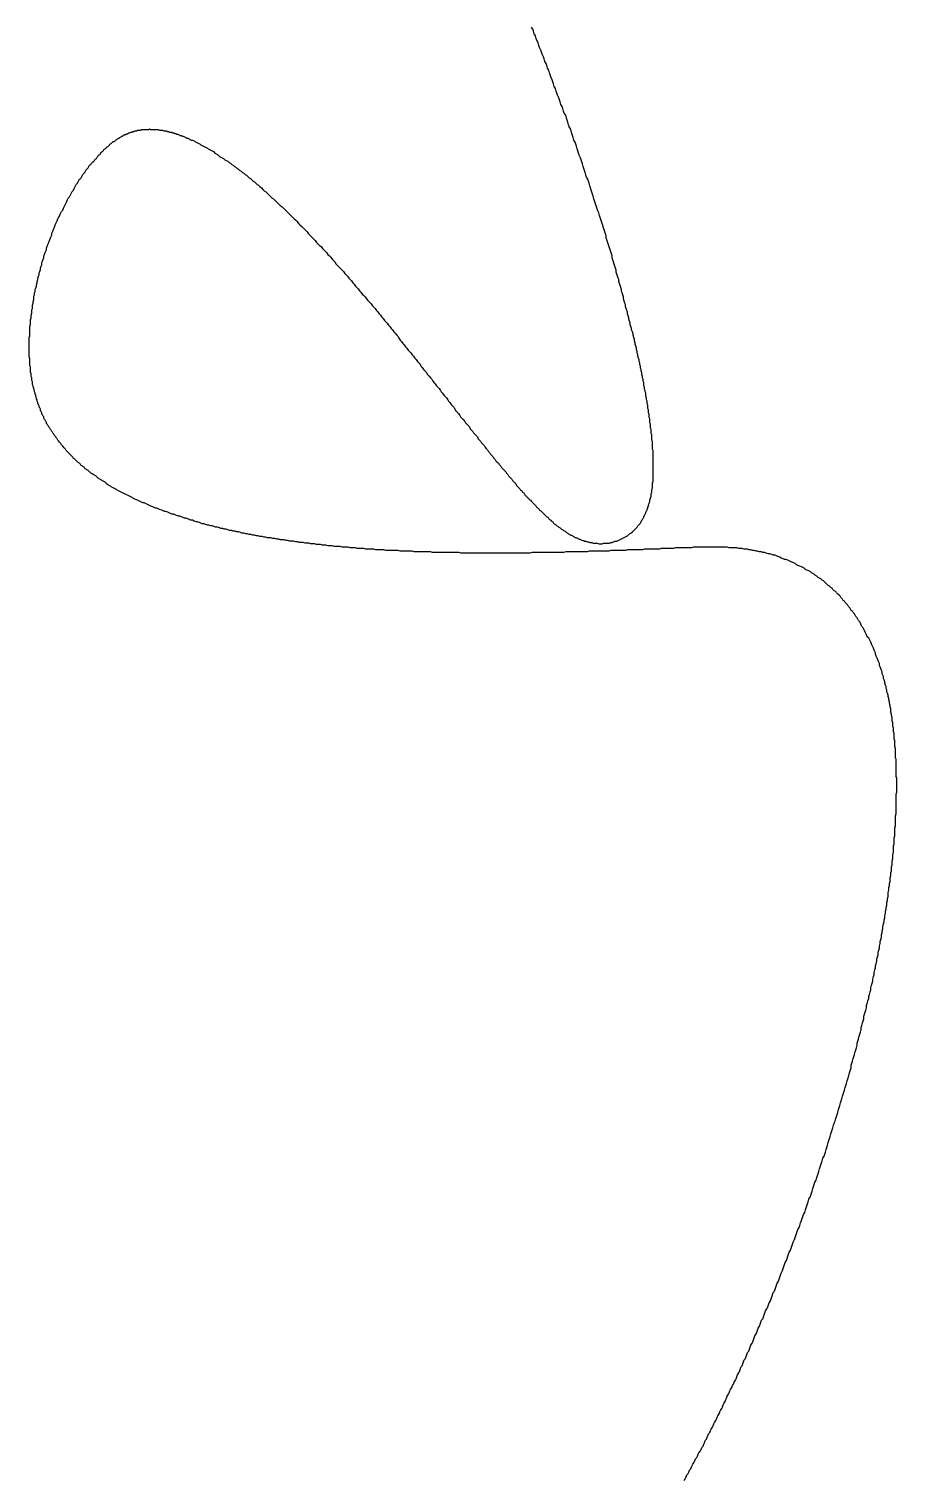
# Model space of a CAD drawing. Header units: millimetres. Extents: x 289 to 9778, y -894 to 6380.
# Drawn here: x 7170.38 to 7183.27, y -146.57 to -125 of the extents above; entities that cross this region are included whole.
import ezdxf

# ---------------------------------------------------------------- set-up
doc = ezdxf.new("R2010")
doc.units = ezdxf.units.MM
doc.layers.add('DRAW', color=7, linetype='Continuous')

msp = doc.modelspace()

# ---------------------------------------------------------------- linework, layer by layer
at = {"layer": 'DRAW'}
msp.add_polyline3d([(7180.11, -146.573, 0), (7180.13, -146.543, 0), (7180.14, -146.523, 0), (7180.15, -146.493, 0), (7180.17, -146.473, 0), (7180.18, -146.453, 0), (7180.19, -146.423, 0), (7180.21, -146.403, 0), (7180.22, -146.373, 0), (7180.23, -146.353, 0), (7180.24, -146.333, 0), (7180.26, -146.303, 0), (7180.27, -146.283, 0), (7180.28, -146.253, 0), (7180.3, -146.233, 0), (7180.31, -146.213, 0), (7180.32, -146.183, 0), (7180.33, -146.163, 0), (7180.35, -146.133, 0), (7180.36, -146.113, 0), (7180.37, -146.083, 0), (7180.39, -146.063, 0), (7180.4, -146.033, 0), (7180.41, -146.013, 0), (7180.42, -145.983, 0), (7180.44, -145.963, 0), (7180.45, -145.933, 0), (7180.46, -145.913, 0), (7180.47, -145.883, 0), (7180.49, -145.863, 0), (7180.5, -145.833, 0), (7180.51, -145.813, 0), (7180.53, -145.783, 0), (7180.54, -145.763, 0), (7180.55, -145.733, 0), (7180.56, -145.713, 0), (7180.58, -145.683, 0), (7180.59, -145.663, 0), (7180.6, -145.633, 0), (7180.61, -145.613, 0), (7180.63, -145.583, 0), (7180.64, -145.553, 0), (7180.65, -145.533, 0), (7180.67, -145.503, 0), (7180.68, -145.483, 0), (7180.69, -145.453, 0), (7180.7, -145.433, 0), (7180.72, -145.403, 0), (7180.73, -145.373, 0), (7180.74, -145.353, 0), (7180.75, -145.323, 0), (7180.77, -145.293, 0), (7180.78, -145.273, 0), (7180.79, -145.243, 0), (7180.8, -145.223, 0), (7180.82, -145.193, 0), (7180.83, -145.163, 0), (7180.84, -145.143, 0), (7180.85, -145.113, 0), (7180.87, -145.083, 0), (7180.88, -145.063, 0), (7180.89, -145.033, 0), (7180.9, -145.003, 0), (7180.92, -144.973, 0), (7180.93, -144.953, 0), (7180.94, -144.923, 0), (7180.95, -144.893, 0), (7180.97, -144.873, 0), (7180.98, -144.843, 0), (7180.99, -144.813, 0), (7181, -144.783, 0), (7181.02, -144.763, 0), (7181.03, -144.733, 0), (7181.04, -144.703, 0), (7181.05, -144.673, 0), (7181.07, -144.653, 0), (7181.08, -144.623, 0), (7181.09, -144.593, 0), (7181.1, -144.563, 0), (7181.12, -144.533, 0), (7181.13, -144.513, 0), (7181.14, -144.483, 0), (7181.15, -144.453, 0), (7181.16, -144.423, 0), (7181.18, -144.393, 0), (7181.19, -144.373, 0), (7181.2, -144.343, 0), (7181.21, -144.313, 0), (7181.23, -144.283, 0), (7181.24, -144.253, 0), (7181.25, -144.223, 0), (7181.26, -144.193, 0), (7181.28, -144.173, 0), (7181.29, -144.143, 0), (7181.3, -144.113, 0), (7181.31, -144.083, 0), (7181.32, -144.053, 0), (7181.34, -144.023, 0), (7181.35, -143.993, 0), (7181.36, -143.963, 0), (7181.37, -143.933, 0), (7181.39, -143.903, 0), (7181.4, -143.873, 0), (7181.41, -143.843, 0), (7181.42, -143.813, 0), (7181.43, -143.783, 0), (7181.45, -143.763, 0), (7181.46, -143.733, 0), (7181.47, -143.703, 0), (7181.48, -143.673, 0), (7181.49, -143.643, 0), (7181.51, -143.613, 0), (7181.52, -143.583, 0), (7181.53, -143.553, 0), (7181.54, -143.523, 0), (7181.55, -143.493, 0), (7181.57, -143.453, 0), (7181.58, -143.423, 0), (7181.59, -143.393, 0), (7181.6, -143.363, 0), (7181.61, -143.333, 0), (7181.63, -143.303, 0), (7181.64, -143.273, 0), (7181.65, -143.243, 0), (7181.66, -143.213, 0), (7181.67, -143.183, 0), (7181.69, -143.153, 0), (7181.7, -143.123, 0), (7181.71, -143.093, 0), (7181.72, -143.063, 0), (7181.73, -143.033, 0), (7181.75, -142.993, 0), (7181.76, -142.963, 0), (7181.77, -142.933, 0), (7181.78, -142.903, 0), (7181.79, -142.873, 0), (7181.8, -142.843, 0), (7181.82, -142.813, 0), (7181.83, -142.783, 0), (7181.84, -142.743, 0), (7181.85, -142.713, 0), (7181.86, -142.683, 0), (7181.87, -142.653, 0), (7181.88, -142.623, 0), (7181.9, -142.593, 0), (7181.91, -142.553, 0), (7181.92, -142.523, 0), (7181.93, -142.493, 0), (7181.94, -142.463, 0), (7181.95, -142.433, 0), (7181.96, -142.393, 0), (7181.98, -142.363, 0), (7181.99, -142.333, 0), (7182, -142.303, 0), (7182.01, -142.273, 0), (7182.02, -142.233, 0), (7182.03, -142.203, 0), (7182.04, -142.173, 0), (7182.05, -142.143, 0), (7182.07, -142.113, 0), (7182.08, -142.073, 0), (7182.09, -142.043, 0), (7182.1, -142.013, 0), (7182.11, -141.983, 0), (7182.12, -141.943, 0), (7182.13, -141.913, 0), (7182.14, -141.883, 0), (7182.15, -141.853, 0), (7182.16, -141.823, 0), (7182.17, -141.783, 0), (7182.19, -141.753, 0), (7182.2, -141.723, 0), (7182.21, -141.693, 0), (7182.22, -141.653, 0), (7182.23, -141.623, 0), (7182.24, -141.593, 0), (7182.25, -141.553, 0), (7182.26, -141.523, 0), (7182.27, -141.493, 0), (7182.28, -141.463, 0), (7182.29, -141.423, 0), (7182.3, -141.393, 0), (7182.31, -141.363, 0), (7182.32, -141.333, 0), (7182.33, -141.293, 0), (7182.34, -141.263, 0), (7182.35, -141.233, 0), (7182.36, -141.193, 0), (7182.37, -141.163, 0), (7182.38, -141.133, 0), (7182.39, -141.103, 0), (7182.4, -141.063, 0), (7182.41, -141.033, 0), (7182.42, -141.003, 0), (7182.43, -140.963, 0), (7182.44, -140.933, 0), (7182.45, -140.903, 0), (7182.46, -140.863, 0), (7182.47, -140.833, 0), (7182.48, -140.803, 0), (7182.49, -140.773, 0), (7182.5, -140.733, 0), (7182.51, -140.703, 0), (7182.52, -140.673, 0), (7182.53, -140.633, 0), (7182.54, -140.603, 0), (7182.55, -140.573, 0), (7182.56, -140.533, 0), (7182.57, -140.503, 0), (7182.58, -140.473, 0), (7182.59, -140.443, 0), (7182.59, -140.403, 0), (7182.6, -140.373, 0), (7182.61, -140.343, 0), (7182.62, -140.303, 0), (7182.63, -140.273, 0), (7182.64, -140.243, 0), (7182.65, -140.203, 0), (7182.66, -140.173, 0), (7182.67, -140.143, 0), (7182.68, -140.103, 0), (7182.68, -140.073, 0), (7182.69, -140.043, 0), (7182.7, -140.013, 0), (7182.71, -139.973, 0), (7182.72, -139.943, 0), (7182.73, -139.913, 0), (7182.74, -139.873, 0), (7182.74, -139.843, 0), (7182.75, -139.813, 0), (7182.76, -139.773, 0), (7182.77, -139.743, 0), (7182.78, -139.713, 0), (7182.78, -139.673, 0), (7182.79, -139.643, 0), (7182.8, -139.613, 0), (7182.81, -139.583, 0), (7182.82, -139.543, 0), (7182.82, -139.513, 0), (7182.83, -139.483, 0), (7182.84, -139.443, 0), (7182.85, -139.413, 0), (7182.85, -139.383, 0), (7182.86, -139.353, 0), (7182.87, -139.313, 0), (7182.88, -139.283, 0), (7182.88, -139.253, 0), (7182.89, -139.213, 0), (7182.9, -139.183, 0), (7182.91, -139.153, 0), (7182.91, -139.123, 0), (7182.92, -139.083, 0), (7182.93, -139.053, 0), (7182.93, -139.023, 0), (7182.94, -138.983, 0), (7182.95, -138.953, 0), (7182.95, -138.923, 0), (7182.96, -138.893, 0), (7182.97, -138.853, 0), (7182.97, -138.823, 0), (7182.98, -138.793, 0), (7182.99, -138.763, 0), (7182.99, -138.723, 0), (7183, -138.693, 0), (7183.01, -138.663, 0), (7183.01, -138.633, 0), (7183.02, -138.593, 0), (7183.02, -138.563, 0), (7183.03, -138.533, 0), (7183.04, -138.503, 0), (7183.04, -138.463, 0), (7183.05, -138.433, 0), (7183.05, -138.403, 0), (7183.06, -138.373, 0), (7183.06, -138.343, 0), (7183.07, -138.303, 0), (7183.08, -138.273, 0), (7183.08, -138.243, 0), (7183.09, -138.213, 0), (7183.09, -138.183, 0), (7183.1, -138.143, 0), (7183.1, -138.113, 0), (7183.11, -138.083, 0), (7183.11, -138.053, 0), (7183.12, -138.023, 0), (7183.12, -137.983, 0), (7183.13, -137.953, 0), (7183.13, -137.923, 0), (7183.14, -137.893, 0), (7183.14, -137.863, 0), (7183.14, -137.833, 0), (7183.15, -137.793, 0), (7183.15, -137.763, 0), (7183.16, -137.733, 0), (7183.16, -137.703, 0), (7183.17, -137.673, 0), (7183.17, -137.643, 0), (7183.17, -137.613, 0), (7183.18, -137.583, 0), (7183.18, -137.543, 0), (7183.19, -137.513, 0), (7183.19, -137.483, 0), (7183.19, -137.453, 0), (7183.2, -137.423, 0), (7183.2, -137.393, 0), (7183.2, -137.363, 0), (7183.21, -137.333, 0), (7183.21, -137.303, 0), (7183.21, -137.273, 0), (7183.22, -137.233, 0), (7183.22, -137.203, 0), (7183.22, -137.173, 0), (7183.22, -137.143, 0), (7183.23, -137.113, 0), (7183.23, -137.083, 0), (7183.23, -137.053, 0), (7183.23, -137.023, 0), (7183.24, -136.993, 0), (7183.24, -136.963, 0), (7183.24, -136.933, 0), (7183.24, -136.903, 0), (7183.24, -136.873, 0), (7183.25, -136.843, 0), (7183.25, -136.813, 0), (7183.25, -136.783, 0), (7183.25, -136.753, 0), (7183.25, -136.723, 0), (7183.25, -136.693, 0), (7183.26, -136.663, 0), (7183.26, -136.633, 0), (7183.26, -136.603, 0), (7183.26, -136.573, 0), (7183.26, -136.543, 0), (7183.26, -136.513, 0), (7183.26, -136.483, 0), (7183.26, -136.453, 0), (7183.26, -136.423, 0), (7183.26, -136.403, 0), (7183.26, -136.373, 0), (7183.27, -136.343, 0), (7183.27, -136.313, 0), (7183.27, -136.283, 0), (7183.27, -136.253, 0), (7183.27, -136.223, 0), (7183.27, -136.193, 0), (7183.27, -136.163, 0), (7183.27, -136.143, 0), (7183.26, -136.113, 0), (7183.26, -136.083, 0), (7183.26, -136.053, 0), (7183.26, -136.023, 0), (7183.26, -135.993, 0), (7183.26, -135.973, 0), (7183.26, -135.943, 0), (7183.26, -135.913, 0), (7183.26, -135.883, 0), (7183.26, -135.853, 0), (7183.25, -135.833, 0), (7183.25, -135.803, 0), (7183.25, -135.773, 0), (7183.25, -135.743, 0), (7183.25, -135.713, 0), (7183.25, -135.693, 0), (7183.24, -135.663, 0), (7183.24, -135.633, 0), (7183.24, -135.603, 0), (7183.24, -135.583, 0), (7183.23, -135.553, 0), (7183.23, -135.523, 0), (7183.23, -135.503, 0), (7183.23, -135.473, 0), (7183.22, -135.443, 0), (7183.22, -135.423, 0), (7183.22, -135.393, 0), (7183.21, -135.363, 0), (7183.21, -135.343, 0), (7183.21, -135.313, 0), (7183.2, -135.283, 0), (7183.2, -135.263, 0), (7183.2, -135.233, 0), (7183.19, -135.203, 0), (7183.19, -135.183, 0), (7183.18, -135.153, 0), (7183.18, -135.133, 0), (7183.18, -135.103, 0), (7183.17, -135.073, 0), (7183.17, -135.053, 0), (7183.16, -135.023, 0), (7183.16, -135.003, 0), (7183.15, -134.973, 0), (7183.15, -134.953, 0), (7183.14, -134.923, 0), (7183.14, -134.903, 0), (7183.13, -134.873, 0), (7183.12, -134.853, 0), (7183.12, -134.823, 0), (7183.11, -134.803, 0), (7183.11, -134.773, 0), (7183.1, -134.753, 0), (7183.09, -134.723, 0), (7183.09, -134.703, 0), (7183.08, -134.673, 0), (7183.07, -134.653, 0), (7183.07, -134.623, 0), (7183.06, -134.603, 0), (7183.05, -134.583, 0), (7183.05, -134.553, 0), (7183.04, -134.533, 0), (7183.03, -134.503, 0), (7183.02, -134.483, 0), (7183.01, -134.463, 0), (7183.01, -134.433, 0), (7183, -134.413, 0), (7182.99, -134.393, 0), (7182.98, -134.363, 0), (7182.97, -134.343, 0), (7182.96, -134.323, 0), (7182.95, -134.293, 0), (7182.95, -134.273, 0), (7182.94, -134.253, 0), (7182.93, -134.233, 0), (7182.92, -134.203, 0), (7182.91, -134.183, 0), (7182.9, -134.163, 0), (7182.89, -134.143, 0), (7182.88, -134.113, 0), (7182.87, -134.093, 0), (7182.86, -134.073, 0), (7182.85, -134.053, 0), (7182.83, -134.033, 0), (7182.82, -134.003, 0), (7182.81, -133.983, 0), (7182.8, -133.963, 0), (7182.79, -133.943, 0), (7182.78, -133.923, 0), (7182.77, -133.903, 0), (7182.75, -133.883, 0), (7182.74, -133.863, 0), (7182.73, -133.833, 0), (7182.72, -133.813, 0), (7182.7, -133.793, 0), (7182.69, -133.773, 0), (7182.68, -133.753, 0), (7182.66, -133.733, 0), (7182.65, -133.713, 0), (7182.64, -133.693, 0), (7182.62, -133.673, 0), (7182.61, -133.653, 0), (7182.59, -133.643, 0), (7182.58, -133.623, 0), (7182.57, -133.603, 0), (7182.55, -133.583, 0), (7182.54, -133.563, 0), (7182.52, -133.543, 0), (7182.5, -133.523, 0), (7182.49, -133.503, 0), (7182.47, -133.493, 0), (7182.46, -133.473, 0), (7182.44, -133.453, 0), (7182.43, -133.433, 0), (7182.41, -133.413, 0), (7182.39, -133.403, 0), (7182.37, -133.383, 0), (7182.36, -133.363, 0), (7182.34, -133.353, 0), (7182.32, -133.333, 0), (7182.31, -133.313, 0), (7182.29, -133.303, 0), (7182.27, -133.283, 0), (7182.25, -133.273, 0), (7182.23, -133.253, 0), (7182.21, -133.233, 0), (7182.2, -133.223, 0), (7182.18, -133.203, 0), (7182.16, -133.193, 0), (7182.14, -133.173, 0), (7182.12, -133.163, 0), (7182.1, -133.153, 0), (7182.08, -133.133, 0), (7182.06, -133.123, 0), (7182.04, -133.103, 0), (7182.02, -133.093, 0), (7182, -133.083, 0), (7181.98, -133.063, 0), (7181.96, -133.053, 0), (7181.93, -133.043, 0), (7181.91, -133.033, 0), (7181.89, -133.013, 0), (7181.87, -133.003, 0), (7181.85, -132.993, 0), (7181.83, -132.983, 0), (7181.8, -132.973, 0), (7181.78, -132.963, 0), (7181.76, -132.943, 0), (7181.74, -132.933, 0), (7181.71, -132.923, 0), (7181.69, -132.913, 0), (7181.67, -132.903, 0), (7181.65, -132.893, 0), (7181.62, -132.883, 0), (7181.6, -132.883, 0), (7181.58, -132.873, 0), (7181.55, -132.863, 0), (7181.53, -132.853, 0), (7181.5, -132.843, 0), (7181.48, -132.833, 0), (7181.46, -132.823, 0), (7181.43, -132.823, 0), (7181.41, -132.813, 0), (7181.38, -132.803, 0), (7181.36, -132.803, 0), (7181.33, -132.793, 0), (7181.31, -132.783, 0), (7181.28, -132.783, 0), (7181.26, -132.773, 0), (7181.23, -132.773, 0), (7181.2, -132.763, 0), (7181.18, -132.763, 0), (7181.15, -132.753, 0), (7181.13, -132.753, 0), (7181.1, -132.743, 0), (7181.07, -132.743, 0), (7181.05, -132.733, 0), (7181.02, -132.733, 0), (7181, -132.733, 0), (7180.97, -132.723, 0), (7180.94, -132.723, 0), (7180.92, -132.723, 0), (7180.89, -132.713, 0), (7180.86, -132.713, 0), (7180.83, -132.713, 0), (7180.81, -132.713, 0), (7180.78, -132.713, 0), (7180.75, -132.703, 0), (7180.73, -132.703, 0), (7180.7, -132.703, 0), (7180.67, -132.703, 0), (7180.65, -132.703, 0), (7180.62, -132.703, 0), (7180.59, -132.703, 0), (7180.57, -132.703, 0), (7180.54, -132.703, 0), (7180.51, -132.703, 0), (7180.49, -132.703, 0), (7180.46, -132.703, 0), (7180.43, -132.703, 0), (7180.41, -132.703, 0), (7180.38, -132.703, 0), (7180.35, -132.703, 0), (7180.33, -132.703, 0), (7180.3, -132.703, 0), (7180.27, -132.703, 0), (7180.25, -132.703, 0), (7180.22, -132.713, 0), (7180.19, -132.713, 0), (7180.17, -132.713, 0), (7180.14, -132.713, 0), (7180.11, -132.713, 0), (7180.09, -132.713, 0), (7180.06, -132.713, 0), (7180.03, -132.713, 0), (7180.01, -132.713, 0), (7179.98, -132.713, 0), (7179.95, -132.723, 0), (7179.93, -132.723, 0), (7179.9, -132.723, 0), (7179.87, -132.723, 0), (7179.85, -132.723, 0), (7179.82, -132.723, 0), (7179.79, -132.723, 0), (7179.77, -132.723, 0), (7179.74, -132.733, 0), (7179.71, -132.733, 0), (7179.69, -132.733, 0), (7179.66, -132.733, 0), (7179.63, -132.733, 0), (7179.6, -132.733, 0), (7179.58, -132.733, 0), (7179.55, -132.733, 0), (7179.52, -132.733, 0), (7179.49, -132.743, 0), (7179.47, -132.743, 0), (7179.44, -132.743, 0), (7179.41, -132.743, 0), (7179.38, -132.743, 0), (7179.36, -132.743, 0), (7179.33, -132.743, 0), (7179.3, -132.743, 0), (7179.27, -132.743, 0), (7179.24, -132.753, 0), (7179.22, -132.753, 0), (7179.19, -132.753, 0), (7179.16, -132.753, 0), (7179.13, -132.753, 0), (7179.1, -132.753, 0), (7179.08, -132.753, 0), (7179.05, -132.753, 0), (7179.02, -132.753, 0), (7178.99, -132.763, 0), (7178.96, -132.763, 0), (7178.93, -132.763, 0), (7178.9, -132.763, 0), (7178.88, -132.763, 0), (7178.85, -132.763, 0), (7178.82, -132.763, 0), (7178.79, -132.763, 0), (7178.76, -132.763, 0), (7178.73, -132.763, 0), (7178.7, -132.763, 0), (7178.67, -132.773, 0), (7178.65, -132.773, 0), (7178.62, -132.773, 0), (7178.59, -132.773, 0), (7178.56, -132.773, 0), (7178.53, -132.773, 0), (7178.5, -132.773, 0), (7178.47, -132.773, 0), (7178.44, -132.773, 0), (7178.41, -132.773, 0), (7178.38, -132.773, 0), (7178.35, -132.773, 0), (7178.32, -132.783, 0), (7178.29, -132.783, 0), (7178.27, -132.783, 0), (7178.24, -132.783, 0), (7178.21, -132.783, 0), (7178.18, -132.783, 0), (7178.15, -132.783, 0), (7178.12, -132.783, 0), (7178.09, -132.783, 0), (7178.06, -132.783, 0), (7178.03, -132.783, 0), (7178, -132.783, 0), (7177.97, -132.783, 0), (7177.94, -132.783, 0), (7177.91, -132.783, 0), (7177.88, -132.783, 0), (7177.85, -132.783, 0), (7177.82, -132.793, 0), (7177.79, -132.793, 0), (7177.76, -132.793, 0), (7177.73, -132.793, 0), (7177.7, -132.793, 0), (7177.67, -132.793, 0), (7177.64, -132.793, 0), (7177.61, -132.793, 0), (7177.58, -132.793, 0), (7177.55, -132.793, 0), (7177.52, -132.793, 0), (7177.49, -132.793, 0), (7177.46, -132.793, 0), (7177.43, -132.793, 0), (7177.4, -132.793, 0), (7177.37, -132.793, 0), (7177.34, -132.793, 0), (7177.31, -132.793, 0), (7177.28, -132.793, 0), (7177.25, -132.793, 0), (7177.22, -132.793, 0), (7177.19, -132.793, 0), (7177.16, -132.793, 0), (7177.13, -132.793, 0), (7177.1, -132.793, 0), (7177.07, -132.793, 0), (7177.04, -132.793, 0), (7177.01, -132.793, 0), (7176.98, -132.793, 0), (7176.95, -132.793, 0), (7176.92, -132.793, 0), (7176.89, -132.793, 0), (7176.86, -132.793, 0), (7176.83, -132.793, 0), (7176.8, -132.793, 0), (7176.77, -132.783, 0), (7176.74, -132.783, 0), (7176.71, -132.783, 0), (7176.68, -132.783, 0), (7176.64, -132.783, 0), (7176.61, -132.783, 0), (7176.58, -132.783, 0), (7176.55, -132.783, 0), (7176.52, -132.783, 0), (7176.49, -132.783, 0), (7176.46, -132.783, 0), (7176.43, -132.783, 0), (7176.4, -132.783, 0), (7176.37, -132.783, 0), (7176.34, -132.773, 0), (7176.31, -132.773, 0), (7176.28, -132.773, 0), (7176.25, -132.773, 0), (7176.22, -132.773, 0), (7176.19, -132.773, 0), (7176.16, -132.773, 0), (7176.13, -132.773, 0), (7176.1, -132.773, 0), (7176.07, -132.763, 0), (7176.04, -132.763, 0), (7176.01, -132.763, 0), (7175.98, -132.763, 0), (7175.95, -132.763, 0), (7175.92, -132.763, 0), (7175.89, -132.763, 0), (7175.86, -132.753, 0), (7175.83, -132.753, 0), (7175.8, -132.753, 0), (7175.77, -132.753, 0), (7175.74, -132.753, 0), (7175.71, -132.753, 0), (7175.68, -132.753, 0), (7175.65, -132.743, 0), (7175.62, -132.743, 0), (7175.59, -132.743, 0), (7175.56, -132.743, 0), (7175.53, -132.743, 0), (7175.5, -132.733, 0), (7175.47, -132.733, 0), (7175.44, -132.733, 0), (7175.41, -132.733, 0), (7175.38, -132.733, 0), (7175.35, -132.723, 0), (7175.32, -132.723, 0), (7175.29, -132.723, 0), (7175.26, -132.723, 0), (7175.23, -132.713, 0), (7175.2, -132.713, 0), (7175.17, -132.713, 0), (7175.15, -132.713, 0), (7175.12, -132.703, 0), (7175.09, -132.703, 0), (7175.06, -132.703, 0), (7175.03, -132.703, 0), (7175, -132.693, 0), (7174.97, -132.693, 0), (7174.94, -132.693, 0), (7174.91, -132.693, 0), (7174.88, -132.683, 0), (7174.85, -132.683, 0), (7174.82, -132.683, 0), (7174.79, -132.673, 0), (7174.77, -132.673, 0), (7174.74, -132.673, 0), (7174.71, -132.663, 0), (7174.68, -132.663, 0), (7174.65, -132.663, 0), (7174.62, -132.653, 0), (7174.59, -132.653, 0), (7174.56, -132.653, 0), (7174.54, -132.643, 0), (7174.51, -132.643, 0), (7174.48, -132.643, 0), (7174.45, -132.633, 0), (7174.42, -132.633, 0), (7174.39, -132.633, 0), (7174.37, -132.623, 0), (7174.34, -132.623, 0), (7174.31, -132.613, 0), (7174.28, -132.613, 0), (7174.25, -132.613, 0), (7174.22, -132.603, 0), (7174.2, -132.603, 0), (7174.17, -132.593, 0), (7174.14, -132.593, 0), (7174.11, -132.593, 0), (7174.09, -132.583, 0), (7174.06, -132.583, 0), (7174.03, -132.573, 0), (7174, -132.573, 0), (7173.97, -132.563, 0), (7173.95, -132.563, 0), (7173.92, -132.563, 0), (7173.89, -132.553, 0), (7173.87, -132.553, 0), (7173.84, -132.543, 0), (7173.81, -132.543, 0), (7173.78, -132.533, 0), (7173.76, -132.533, 0), (7173.73, -132.523, 0), (7173.7, -132.523, 0), (7173.68, -132.513, 0), (7173.65, -132.513, 0), (7173.62, -132.503, 0), (7173.6, -132.503, 0), (7173.57, -132.493, 0), (7173.54, -132.493, 0), (7173.52, -132.483, 0), (7173.49, -132.473, 0), (7173.46, -132.473, 0), (7173.44, -132.463, 0), (7173.41, -132.463, 0), (7173.39, -132.453, 0), (7173.36, -132.453, 0), (7173.33, -132.443, 0), (7173.31, -132.433, 0), (7173.28, -132.433, 0), (7173.26, -132.423, 0), (7173.23, -132.423, 0), (7173.21, -132.413, 0), (7173.18, -132.403, 0), (7173.15, -132.403, 0), (7173.13, -132.393, 0), (7173.1, -132.383, 0), (7173.08, -132.383, 0), (7173.05, -132.373, 0), (7173.03, -132.373, 0), (7173, -132.363, 0), (7172.98, -132.353, 0), (7172.95, -132.353, 0), (7172.93, -132.343, 0), (7172.91, -132.333, 0), (7172.88, -132.323, 0), (7172.86, -132.323, 0), (7172.83, -132.313, 0), (7172.81, -132.303, 0), (7172.78, -132.303, 0), (7172.76, -132.293, 0), (7172.74, -132.283, 0), (7172.71, -132.273, 0), (7172.69, -132.273, 0), (7172.67, -132.263, 0), (7172.64, -132.253, 0), (7172.62, -132.243, 0), (7172.6, -132.243, 0), (7172.57, -132.233, 0), (7172.55, -132.223, 0), (7172.53, -132.213, 0), (7172.5, -132.213, 0), (7172.48, -132.203, 0), (7172.46, -132.193, 0), (7172.44, -132.183, 0), (7172.41, -132.173, 0), (7172.39, -132.173, 0), (7172.37, -132.163, 0), (7172.35, -132.153, 0), (7172.32, -132.143, 0), (7172.3, -132.133, 0), (7172.28, -132.123, 0), (7172.26, -132.123, 0), (7172.24, -132.113, 0), (7172.22, -132.103, 0), (7172.19, -132.093, 0), (7172.17, -132.083, 0), (7172.15, -132.073, 0), (7172.13, -132.063, 0), (7172.11, -132.053, 0), (7172.09, -132.043, 0), (7172.07, -132.043, 0), (7172.05, -132.033, 0), (7172.03, -132.023, 0), (7172.01, -132.013, 0), (7171.99, -132.003, 0), (7171.96, -131.993, 0), (7171.94, -131.983, 0), (7171.92, -131.973, 0), (7171.91, -131.963, 0), (7171.89, -131.953, 0), (7171.87, -131.943, 0), (7171.85, -131.933, 0), (7171.83, -131.923, 0), (7171.81, -131.913, 0), (7171.79, -131.903, 0), (7171.77, -131.893, 0), (7171.75, -131.883, 0), (7171.73, -131.873, 0), (7171.71, -131.863, 0), (7171.69, -131.853, 0), (7171.68, -131.843, 0), (7171.66, -131.833, 0), (7171.64, -131.823, 0), (7171.62, -131.813, 0), (7171.6, -131.803, 0), (7171.59, -131.793, 0), (7171.57, -131.783, 0), (7171.55, -131.773, 0), (7171.53, -131.763, 0), (7171.52, -131.743, 0), (7171.5, -131.733, 0), (7171.48, -131.723, 0), (7171.46, -131.713, 0), (7171.45, -131.703, 0), (7171.43, -131.693, 0), (7171.41, -131.683, 0), (7171.4, -131.673, 0), (7171.38, -131.653, 0), (7171.37, -131.643, 0), (7171.35, -131.633, 0), (7171.33, -131.623, 0), (7171.32, -131.613, 0), (7171.3, -131.603, 0), (7171.29, -131.593, 0), (7171.27, -131.573, 0), (7171.26, -131.563, 0), (7171.24, -131.553, 0), (7171.23, -131.543, 0), (7171.21, -131.533, 0), (7171.2, -131.513, 0), (7171.18, -131.503, 0), (7171.17, -131.493, 0), (7171.15, -131.483, 0), (7171.14, -131.463, 0), (7171.13, -131.453, 0), (7171.11, -131.443, 0), (7171.1, -131.433, 0), (7171.08, -131.413, 0), (7171.07, -131.403, 0), (7171.06, -131.393, 0), (7171.04, -131.383, 0), (7171.03, -131.363, 0), (7171.02, -131.353, 0), (7171.01, -131.343, 0), (7170.99, -131.323, 0), (7170.98, -131.313, 0), (7170.97, -131.303, 0), (7170.95, -131.283, 0), (7170.94, -131.273, 0), (7170.93, -131.263, 0), (7170.92, -131.243, 0), (7170.91, -131.233, 0), (7170.9, -131.223, 0), (7170.88, -131.203, 0), (7170.87, -131.193, 0), (7170.86, -131.183, 0), (7170.85, -131.163, 0), (7170.84, -131.153, 0), (7170.83, -131.143, 0), (7170.82, -131.123, 0), (7170.81, -131.113, 0), (7170.8, -131.093, 0), (7170.79, -131.083, 0), (7170.78, -131.063, 0), (7170.77, -131.053, 0), (7170.76, -131.043, 0), (7170.75, -131.023, 0), (7170.74, -131.013, 0), (7170.73, -130.993, 0), (7170.72, -130.983, 0), (7170.71, -130.963, 0), (7170.7, -130.953, 0), (7170.69, -130.933, 0), (7170.68, -130.923, 0), (7170.67, -130.903, 0), (7170.66, -130.893, 0), (7170.65, -130.873, 0), (7170.64, -130.863, 0), (7170.64, -130.843, 0), (7170.63, -130.833, 0), (7170.62, -130.813, 0), (7170.61, -130.803, 0), (7170.6, -130.783, 0), (7170.6, -130.763, 0), (7170.59, -130.753, 0), (7170.58, -130.733, 0), (7170.57, -130.723, 0), (7170.57, -130.703, 0), (7170.56, -130.683, 0), (7170.55, -130.673, 0), (7170.55, -130.653, 0), (7170.54, -130.633, 0), (7170.53, -130.623, 0), (7170.53, -130.603, 0), (7170.52, -130.583, 0), (7170.51, -130.573, 0), (7170.51, -130.553, 0), (7170.5, -130.533, 0), (7170.5, -130.513, 0), (7170.49, -130.503, 0), (7170.49, -130.483, 0), (7170.48, -130.463, 0), (7170.48, -130.443, 0), (7170.47, -130.433, 0), (7170.47, -130.413, 0), (7170.46, -130.393, 0), (7170.46, -130.373, 0), (7170.45, -130.353, 0), (7170.45, -130.333, 0), (7170.44, -130.323, 0), (7170.44, -130.303, 0), (7170.43, -130.283, 0), (7170.43, -130.263, 0), (7170.43, -130.243, 0), (7170.42, -130.223, 0), (7170.42, -130.203, 0), (7170.42, -130.183, 0), (7170.41, -130.163, 0), (7170.41, -130.143, 0), (7170.41, -130.123, 0), (7170.4, -130.103, 0), (7170.4, -130.083, 0), (7170.4, -130.063, 0), (7170.4, -130.043, 0), (7170.4, -130.023, 0), (7170.39, -130.003, 0), (7170.39, -129.983, 0), (7170.39, -129.963, 0), (7170.39, -129.943, 0), (7170.39, -129.923, 0), (7170.39, -129.903, 0), (7170.38, -129.873, 0), (7170.38, -129.853, 0), (7170.38, -129.833, 0), (7170.38, -129.813, 0), (7170.38, -129.793, 0), (7170.38, -129.763, 0), (7170.38, -129.743, 0), (7170.38, -129.723, 0), (7170.38, -129.703, 0), (7170.38, -129.673, 0), (7170.38, -129.653, 0), (7170.38, -129.633, 0), (7170.38, -129.603, 0), (7170.38, -129.583, 0), (7170.39, -129.563, 0), (7170.39, -129.533, 0), (7170.39, -129.513, 0), (7170.39, -129.493, 0), (7170.39, -129.463, 0), (7170.39, -129.443, 0), (7170.39, -129.423, 0), (7170.4, -129.393, 0), (7170.4, -129.373, 0), (7170.4, -129.343, 0), (7170.4, -129.323, 0), (7170.41, -129.293, 0), (7170.41, -129.273, 0), (7170.41, -129.253, 0), (7170.42, -129.223, 0), (7170.42, -129.203, 0), (7170.42, -129.173, 0), (7170.43, -129.153, 0), (7170.43, -129.123, 0), (7170.43, -129.103, 0), (7170.44, -129.073, 0), (7170.44, -129.053, 0), (7170.45, -129.023, 0), (7170.45, -129.003, 0), (7170.45, -128.973, 0), (7170.46, -128.953, 0), (7170.46, -128.923, 0), (7170.47, -128.903, 0), (7170.47, -128.873, 0), (7170.48, -128.853, 0), (7170.49, -128.823, 0), (7170.49, -128.803, 0), (7170.5, -128.773, 0), (7170.5, -128.753, 0), (7170.51, -128.723, 0), (7170.51, -128.703, 0), (7170.52, -128.673, 0), (7170.53, -128.653, 0), (7170.53, -128.623, 0), (7170.54, -128.603, 0), (7170.55, -128.573, 0), (7170.55, -128.553, 0), (7170.56, -128.523, 0), (7170.57, -128.503, 0), (7170.57, -128.473, 0), (7170.58, -128.453, 0), (7170.59, -128.423, 0), (7170.6, -128.403, 0), (7170.6, -128.373, 0), (7170.61, -128.353, 0), (7170.62, -128.323, 0), (7170.63, -128.303, 0), (7170.64, -128.283, 0), (7170.64, -128.253, 0), (7170.65, -128.233, 0), (7170.66, -128.203, 0), (7170.67, -128.183, 0), (7170.68, -128.153, 0), (7170.69, -128.133, 0), (7170.7, -128.103, 0), (7170.71, -128.083, 0), (7170.72, -128.063, 0), (7170.72, -128.033, 0), (7170.73, -128.013, 0), (7170.74, -127.993, 0), (7170.75, -127.963, 0), (7170.76, -127.943, 0), (7170.77, -127.913, 0), (7170.78, -127.893, 0), (7170.79, -127.873, 0), (7170.8, -127.853, 0), (7170.81, -127.823, 0), (7170.82, -127.803, 0), (7170.83, -127.783, 0), (7170.84, -127.753, 0), (7170.85, -127.733, 0), (7170.86, -127.713, 0), (7170.88, -127.693, 0), (7170.89, -127.663, 0), (7170.9, -127.643, 0), (7170.91, -127.623, 0), (7170.92, -127.603, 0), (7170.93, -127.583, 0), (7170.94, -127.563, 0), (7170.95, -127.533, 0), (7170.96, -127.513, 0), (7170.98, -127.493, 0), (7170.99, -127.473, 0), (7171, -127.453, 0), (7171.01, -127.433, 0), (7171.02, -127.413, 0), (7171.04, -127.393, 0), (7171.05, -127.373, 0), (7171.06, -127.353, 0), (7171.07, -127.333, 0), (7171.08, -127.313, 0), (7171.1, -127.293, 0), (7171.11, -127.273, 0), (7171.12, -127.253, 0), (7171.13, -127.233, 0), (7171.15, -127.223, 0), (7171.16, -127.203, 0), (7171.17, -127.183, 0), (7171.18, -127.163, 0), (7171.2, -127.143, 0), (7171.21, -127.133, 0), (7171.22, -127.113, 0), (7171.23, -127.093, 0), (7171.25, -127.073, 0), (7171.26, -127.063, 0), (7171.27, -127.043, 0), (7171.28, -127.023, 0), (7171.3, -127.013, 0), (7171.31, -126.993, 0), (7171.32, -126.983, 0), (7171.34, -126.963, 0), (7171.35, -126.953, 0), (7171.36, -126.933, 0), (7171.38, -126.923, 0), (7171.39, -126.903, 0), (7171.4, -126.893, 0), (7171.41, -126.873, 0), (7171.43, -126.863, 0), (7171.44, -126.853, 0), (7171.45, -126.833, 0), (7171.47, -126.823, 0), (7171.48, -126.813, 0), (7171.49, -126.793, 0), (7171.51, -126.783, 0), (7171.52, -126.773, 0), (7171.53, -126.763, 0), (7171.54, -126.753, 0), (7171.56, -126.743, 0), (7171.57, -126.733, 0), (7171.58, -126.713, 0), (7171.6, -126.703, 0), (7171.61, -126.693, 0), (7171.62, -126.683, 0), (7171.63, -126.673, 0), (7171.65, -126.673, 0), (7171.66, -126.663, 0), (7171.67, -126.653, 0), (7171.68, -126.643, 0), (7171.7, -126.633, 0), (7171.71, -126.623, 0), (7171.72, -126.623, 0), (7171.73, -126.613, 0), (7171.75, -126.603, 0), (7171.76, -126.593, 0), (7171.77, -126.593, 0), (7171.78, -126.583, 0), (7171.79, -126.573, 0), (7171.81, -126.573, 0), (7171.82, -126.563, 0), (7171.83, -126.563, 0), (7171.84, -126.553, 0), (7171.85, -126.553, 0), (7171.86, -126.543, 0), (7171.87, -126.543, 0), (7171.89, -126.533, 0), (7171.9, -126.533, 0), (7171.91, -126.533, 0), (7171.92, -126.523, 0), (7171.93, -126.523, 0), (7171.94, -126.523, 0), (7171.95, -126.513, 0), (7171.97, -126.513, 0), (7171.98, -126.513, 0), (7171.99, -126.503, 0), (7172, -126.503, 0), (7172.01, -126.503, 0), (7172.02, -126.503, 0), (7172.04, -126.503, 0), (7172.05, -126.493, 0), (7172.06, -126.493, 0), (7172.07, -126.493, 0), (7172.08, -126.493, 0), (7172.1, -126.493, 0), (7172.11, -126.493, 0), (7172.12, -126.493, 0), (7172.13, -126.493, 0), (7172.14, -126.493, 0), (7172.16, -126.493, 0), (7172.17, -126.483, 0), (7172.18, -126.493, 0), (7172.2, -126.493, 0), (7172.21, -126.493, 0), (7172.22, -126.493, 0), (7172.24, -126.493, 0), (7172.25, -126.493, 0), (7172.26, -126.493, 0), (7172.28, -126.493, 0), (7172.29, -126.493, 0), (7172.3, -126.493, 0), (7172.32, -126.503, 0), (7172.33, -126.503, 0), (7172.35, -126.503, 0), (7172.36, -126.503, 0), (7172.38, -126.513, 0), (7172.39, -126.513, 0), (7172.4, -126.513, 0), (7172.42, -126.513, 0), (7172.43, -126.523, 0), (7172.45, -126.523, 0), (7172.46, -126.533, 0), (7172.48, -126.533, 0), (7172.5, -126.533, 0), (7172.51, -126.543, 0), (7172.53, -126.543, 0), (7172.54, -126.553, 0), (7172.56, -126.553, 0), (7172.57, -126.563, 0), (7172.59, -126.563, 0), (7172.61, -126.573, 0), (7172.62, -126.583, 0), (7172.64, -126.583, 0), (7172.66, -126.593, 0), (7172.67, -126.593, 0), (7172.69, -126.603, 0), (7172.71, -126.613, 0), (7172.72, -126.623, 0), (7172.74, -126.623, 0), (7172.76, -126.633, 0), (7172.77, -126.643, 0), (7172.79, -126.653, 0), (7172.81, -126.653, 0), (7172.83, -126.663, 0), (7172.84, -126.673, 0), (7172.86, -126.683, 0), (7172.88, -126.693, 0), (7172.9, -126.703, 0), (7172.92, -126.713, 0), (7172.93, -126.723, 0), (7172.95, -126.733, 0), (7172.97, -126.743, 0), (7172.99, -126.753, 0), (7173.01, -126.763, 0), (7173.03, -126.773, 0), (7173.04, -126.783, 0), (7173.06, -126.793, 0), (7173.08, -126.803, 0), (7173.1, -126.813, 0), (7173.12, -126.823, 0), (7173.14, -126.843, 0), (7173.16, -126.853, 0), (7173.18, -126.863, 0), (7173.19, -126.873, 0), (7173.21, -126.893, 0), (7173.23, -126.903, 0), (7173.25, -126.913, 0), (7173.27, -126.923, 0), (7173.29, -126.943, 0), (7173.31, -126.953, 0), (7173.33, -126.963, 0), (7173.35, -126.983, 0), (7173.37, -126.993, 0), (7173.39, -127.013, 0), (7173.41, -127.023, 0), (7173.43, -127.043, 0), (7173.45, -127.053, 0), (7173.47, -127.073, 0), (7173.49, -127.083, 0), (7173.51, -127.103, 0), (7173.53, -127.113, 0), (7173.55, -127.133, 0), (7173.57, -127.143, 0), (7173.59, -127.163, 0), (7173.61, -127.173, 0), (7173.63, -127.193, 0), (7173.65, -127.213, 0), (7173.67, -127.223, 0), (7173.69, -127.243, 0), (7173.71, -127.263, 0), (7173.73, -127.273, 0), (7173.75, -127.293, 0), (7173.77, -127.313, 0), (7173.79, -127.323, 0), (7173.81, -127.343, 0), (7173.83, -127.363, 0), (7173.85, -127.383, 0), (7173.87, -127.403, 0), (7173.89, -127.413, 0), (7173.91, -127.433, 0), (7173.93, -127.453, 0), (7173.95, -127.473, 0), (7173.97, -127.493, 0), (7173.99, -127.513, 0), (7174.01, -127.523, 0), (7174.03, -127.543, 0), (7174.05, -127.563, 0), (7174.07, -127.583, 0), (7174.09, -127.603, 0), (7174.11, -127.623, 0), (7174.14, -127.643, 0), (7174.16, -127.663, 0), (7174.18, -127.683, 0), (7174.2, -127.703, 0), (7174.22, -127.723, 0), (7174.24, -127.743, 0), (7174.26, -127.763, 0), (7174.28, -127.783, 0), (7174.3, -127.803, 0), (7174.32, -127.823, 0), (7174.34, -127.843, 0), (7174.36, -127.863, 0), (7174.38, -127.893, 0), (7174.4, -127.913, 0), (7174.43, -127.933, 0), (7174.45, -127.953, 0), (7174.47, -127.973, 0), (7174.49, -127.993, 0), (7174.51, -128.013, 0), (7174.53, -128.043, 0), (7174.55, -128.063, 0), (7174.57, -128.083, 0), (7174.59, -128.103, 0), (7174.61, -128.123, 0), (7174.63, -128.143, 0), (7174.65, -128.173, 0), (7174.67, -128.193, 0), (7174.69, -128.213, 0), (7174.72, -128.233, 0), (7174.74, -128.263, 0), (7174.76, -128.283, 0), (7174.78, -128.303, 0), (7174.8, -128.323, 0), (7174.82, -128.353, 0), (7174.84, -128.373, 0), (7174.86, -128.393, 0), (7174.88, -128.423, 0), (7174.9, -128.443, 0), (7174.92, -128.463, 0), (7174.94, -128.493, 0), (7174.96, -128.513, 0), (7174.98, -128.533, 0), (7175.01, -128.563, 0), (7175.03, -128.583, 0), (7175.05, -128.603, 0), (7175.07, -128.633, 0), (7175.09, -128.653, 0), (7175.11, -128.673, 0), (7175.13, -128.703, 0), (7175.15, -128.723, 0), (7175.17, -128.743, 0), (7175.19, -128.773, 0), (7175.21, -128.793, 0), (7175.23, -128.823, 0), (7175.25, -128.843, 0), (7175.27, -128.863, 0), (7175.29, -128.893, 0), (7175.31, -128.913, 0), (7175.33, -128.943, 0), (7175.35, -128.963, 0), (7175.37, -128.983, 0), (7175.39, -129.013, 0), (7175.41, -129.033, 0), (7175.44, -129.063, 0), (7175.46, -129.083, 0), (7175.48, -129.113, 0), (7175.5, -129.133, 0), (7175.52, -129.153, 0), (7175.54, -129.183, 0), (7175.56, -129.203, 0), (7175.58, -129.233, 0), (7175.6, -129.253, 0), (7175.62, -129.283, 0), (7175.64, -129.303, 0), (7175.66, -129.333, 0), (7175.68, -129.353, 0), (7175.7, -129.373, 0), (7175.72, -129.403, 0), (7175.74, -129.423, 0), (7175.76, -129.453, 0), (7175.78, -129.473, 0), (7175.8, -129.503, 0), (7175.82, -129.523, 0), (7175.84, -129.553, 0), (7175.86, -129.573, 0), (7175.87, -129.593, 0), (7175.89, -129.623, 0), (7175.91, -129.643, 0), (7175.93, -129.673, 0), (7175.95, -129.693, 0), (7175.97, -129.723, 0), (7175.99, -129.743, 0), (7176.01, -129.773, 0), (7176.03, -129.793, 0), (7176.05, -129.813, 0), (7176.07, -129.843, 0), (7176.09, -129.863, 0), (7176.11, -129.893, 0), (7176.13, -129.913, 0), (7176.15, -129.943, 0), (7176.17, -129.963, 0), (7176.19, -129.983, 0), (7176.2, -130.013, 0), (7176.22, -130.033, 0), (7176.24, -130.063, 0), (7176.26, -130.083, 0), (7176.28, -130.103, 0), (7176.3, -130.133, 0), (7176.32, -130.153, 0), (7176.34, -130.183, 0), (7176.36, -130.203, 0), (7176.37, -130.223, 0), (7176.39, -130.253, 0), (7176.41, -130.273, 0), (7176.43, -130.303, 0), (7176.45, -130.323, 0), (7176.47, -130.343, 0), (7176.49, -130.373, 0), (7176.5, -130.393, 0), (7176.52, -130.413, 0), (7176.54, -130.443, 0), (7176.56, -130.463, 0), (7176.58, -130.483, 0), (7176.6, -130.513, 0), (7176.61, -130.533, 0), (7176.63, -130.553, 0), (7176.65, -130.583, 0), (7176.67, -130.603, 0), (7176.69, -130.623, 0), (7176.7, -130.643, 0), (7176.72, -130.673, 0), (7176.74, -130.693, 0), (7176.76, -130.713, 0), (7176.78, -130.743, 0), (7176.79, -130.763, 0), (7176.81, -130.783, 0), (7176.83, -130.803, 0), (7176.85, -130.833, 0), (7176.86, -130.853, 0), (7176.88, -130.873, 0), (7176.9, -130.893, 0), (7176.92, -130.913, 0), (7176.93, -130.943, 0), (7176.95, -130.963, 0), (7176.97, -130.983, 0), (7176.98, -131.003, 0), (7177, -131.023, 0), (7177.02, -131.043, 0), (7177.04, -131.063, 0), (7177.05, -131.093, 0), (7177.07, -131.113, 0), (7177.09, -131.133, 0), (7177.1, -131.153, 0), (7177.12, -131.173, 0), (7177.14, -131.193, 0), (7177.15, -131.213, 0), (7177.17, -131.233, 0), (7177.19, -131.253, 0), (7177.2, -131.273, 0), (7177.22, -131.293, 0), (7177.23, -131.313, 0), (7177.25, -131.333, 0), (7177.27, -131.353, 0), (7177.28, -131.373, 0), (7177.3, -131.393, 0), (7177.31, -131.413, 0), (7177.33, -131.433, 0), (7177.35, -131.453, 0), (7177.36, -131.473, 0), (7177.38, -131.493, 0), (7177.39, -131.513, 0), (7177.41, -131.533, 0), (7177.43, -131.553, 0), (7177.44, -131.563, 0), (7177.46, -131.583, 0), (7177.47, -131.603, 0), (7177.49, -131.623, 0), (7177.5, -131.643, 0), (7177.52, -131.663, 0), (7177.53, -131.673, 0), (7177.55, -131.693, 0), (7177.56, -131.713, 0), (7177.58, -131.733, 0), (7177.59, -131.743, 0), (7177.61, -131.763, 0), (7177.62, -131.783, 0), (7177.64, -131.803, 0), (7177.65, -131.813, 0), (7177.67, -131.833, 0), (7177.68, -131.853, 0), (7177.7, -131.863, 0), (7177.71, -131.883, 0), (7177.73, -131.893, 0), (7177.74, -131.913, 0), (7177.75, -131.933, 0), (7177.77, -131.943, 0), (7177.78, -131.963, 0), (7177.8, -131.973, 0), (7177.81, -131.993, 0), (7177.83, -132.003, 0), (7177.84, -132.023, 0), (7177.85, -132.033, 0), (7177.87, -132.053, 0), (7177.88, -132.063, 0), (7177.9, -132.083, 0), (7177.91, -132.093, 0), (7177.92, -132.113, 0), (7177.94, -132.123, 0), (7177.95, -132.133, 0), (7177.96, -132.153, 0), (7177.98, -132.163, 0), (7177.99, -132.173, 0), (7178.01, -132.193, 0), (7178.02, -132.203, 0), (7178.03, -132.213, 0), (7178.05, -132.233, 0), (7178.06, -132.243, 0), (7178.07, -132.253, 0), (7178.09, -132.263, 0), (7178.1, -132.283, 0), (7178.11, -132.293, 0), (7178.13, -132.303, 0), (7178.14, -132.313, 0), (7178.16, -132.323, 0), (7178.17, -132.343, 0), (7178.18, -132.353, 0), (7178.2, -132.363, 0), (7178.21, -132.373, 0), (7178.22, -132.383, 0), (7178.24, -132.393, 0), (7178.25, -132.403, 0), (7178.27, -132.413, 0), (7178.28, -132.423, 0), (7178.29, -132.433, 0), (7178.31, -132.443, 0), (7178.32, -132.453, 0), (7178.34, -132.463, 0), (7178.35, -132.473, 0), (7178.36, -132.483, 0), (7178.38, -132.493, 0), (7178.39, -132.503, 0), (7178.41, -132.513, 0), (7178.42, -132.523, 0), (7178.44, -132.523, 0), (7178.45, -132.533, 0), (7178.47, -132.543, 0), (7178.48, -132.553, 0), (7178.5, -132.563, 0), (7178.52, -132.563, 0), (7178.53, -132.573, 0), (7178.55, -132.583, 0), (7178.56, -132.583, 0), (7178.58, -132.593, 0), (7178.6, -132.603, 0), (7178.62, -132.603, 0), (7178.63, -132.613, 0), (7178.65, -132.613, 0), (7178.67, -132.623, 0), (7178.69, -132.623, 0), (7178.71, -132.633, 0), (7178.72, -132.633, 0), (7178.74, -132.633, 0), (7178.76, -132.643, 0), (7178.78, -132.643, 0), (7178.8, -132.643, 0), (7178.82, -132.643, 0), (7178.84, -132.653, 0), (7178.87, -132.653, 0), (7178.89, -132.653, 0), (7178.91, -132.643, 0), (7178.93, -132.643, 0), (7178.95, -132.643, 0), (7178.97, -132.643, 0), (7179, -132.643, 0), (7179.02, -132.633, 0), (7179.04, -132.633, 0), (7179.06, -132.623, 0), (7179.08, -132.613, 0), (7179.11, -132.613, 0), (7179.13, -132.603, 0), (7179.15, -132.593, 0), (7179.17, -132.583, 0), (7179.19, -132.573, 0), (7179.21, -132.563, 0), (7179.23, -132.553, 0), (7179.25, -132.543, 0), (7179.27, -132.533, 0), (7179.29, -132.513, 0), (7179.3, -132.503, 0), (7179.32, -132.493, 0), (7179.34, -132.473, 0), (7179.35, -132.463, 0), (7179.37, -132.443, 0), (7179.38, -132.433, 0), (7179.4, -132.413, 0), (7179.41, -132.403, 0), (7179.42, -132.383, 0), (7179.43, -132.373, 0), (7179.45, -132.353, 0), (7179.46, -132.343, 0), (7179.47, -132.323, 0), (7179.48, -132.303, 0), (7179.49, -132.293, 0), (7179.5, -132.273, 0), (7179.51, -132.263, 0), (7179.51, -132.243, 0), (7179.52, -132.233, 0), (7179.53, -132.213, 0), (7179.54, -132.193, 0), (7179.54, -132.183, 0), (7179.55, -132.163, 0), (7179.56, -132.153, 0), (7179.56, -132.133, 0), (7179.57, -132.123, 0), (7179.57, -132.103, 0), (7179.58, -132.093, 0), (7179.58, -132.073, 0), (7179.59, -132.053, 0), (7179.59, -132.043, 0), (7179.6, -132.023, 0), (7179.6, -132.013, 0), (7179.6, -131.993, 0), (7179.61, -131.983, 0), (7179.61, -131.963, 0), (7179.62, -131.953, 0), (7179.62, -131.933, 0), (7179.62, -131.923, 0), (7179.62, -131.903, 0), (7179.63, -131.883, 0), (7179.63, -131.873, 0), (7179.63, -131.853, 0), (7179.63, -131.843, 0), (7179.64, -131.823, 0), (7179.64, -131.813, 0), (7179.64, -131.793, 0), (7179.64, -131.773, 0), (7179.64, -131.763, 0), (7179.64, -131.743, 0), (7179.65, -131.733, 0), (7179.65, -131.713, 0), (7179.65, -131.693, 0), (7179.65, -131.683, 0), (7179.65, -131.663, 0), (7179.65, -131.653, 0), (7179.65, -131.633, 0), (7179.65, -131.613, 0), (7179.65, -131.603, 0), (7179.65, -131.583, 0), (7179.65, -131.563, 0), (7179.65, -131.553, 0), (7179.65, -131.533, 0), (7179.65, -131.513, 0), (7179.65, -131.493, 0), (7179.65, -131.483, 0), (7179.65, -131.463, 0), (7179.65, -131.443, 0), (7179.65, -131.423, 0), (7179.65, -131.413, 0), (7179.65, -131.393, 0), (7179.65, -131.373, 0), (7179.65, -131.353, 0), (7179.65, -131.343, 0), (7179.65, -131.323, 0), (7179.65, -131.303, 0), (7179.65, -131.283, 0), (7179.65, -131.263, 0), (7179.64, -131.243, 0), (7179.64, -131.233, 0), (7179.64, -131.213, 0), (7179.64, -131.193, 0), (7179.64, -131.173, 0), (7179.64, -131.153, 0), (7179.64, -131.133, 0), (7179.63, -131.113, 0), (7179.63, -131.093, 0), (7179.63, -131.073, 0), (7179.63, -131.053, 0), (7179.63, -131.033, 0), (7179.62, -131.013, 0), (7179.62, -130.993, 0), (7179.62, -130.973, 0), (7179.62, -130.953, 0), (7179.61, -130.933, 0), (7179.61, -130.913, 0), (7179.61, -130.893, 0), (7179.61, -130.873, 0), (7179.6, -130.853, 0), (7179.6, -130.833, 0), (7179.6, -130.813, 0), (7179.6, -130.793, 0), (7179.59, -130.773, 0), (7179.59, -130.753, 0), (7179.59, -130.723, 0), (7179.58, -130.703, 0), (7179.58, -130.683, 0), (7179.58, -130.663, 0), (7179.57, -130.643, 0), (7179.57, -130.623, 0), (7179.57, -130.593, 0), (7179.56, -130.573, 0), (7179.56, -130.553, 0), (7179.56, -130.533, 0), (7179.55, -130.513, 0), (7179.55, -130.483, 0), (7179.54, -130.463, 0), (7179.54, -130.443, 0), (7179.54, -130.413, 0), (7179.53, -130.393, 0), (7179.53, -130.373, 0), (7179.52, -130.353, 0), (7179.52, -130.323, 0), (7179.51, -130.303, 0), (7179.51, -130.283, 0), (7179.51, -130.253, 0), (7179.5, -130.233, 0), (7179.5, -130.203, 0), (7179.49, -130.183, 0), (7179.49, -130.163, 0), (7179.48, -130.133, 0), (7179.48, -130.113, 0), (7179.47, -130.083, 0), (7179.47, -130.063, 0), (7179.46, -130.043, 0), (7179.46, -130.013, 0), (7179.45, -129.993, 0), (7179.45, -129.963, 0), (7179.44, -129.943, 0), (7179.44, -129.913, 0), (7179.43, -129.893, 0), (7179.42, -129.863, 0), (7179.42, -129.843, 0), (7179.41, -129.813, 0), (7179.41, -129.793, 0), (7179.4, -129.763, 0), (7179.4, -129.743, 0), (7179.39, -129.713, 0), (7179.38, -129.683, 0), (7179.38, -129.663, 0), (7179.37, -129.633, 0), (7179.37, -129.613, 0), (7179.36, -129.583, 0), (7179.35, -129.553, 0), (7179.35, -129.533, 0), (7179.34, -129.503, 0), (7179.33, -129.473, 0), (7179.33, -129.453, 0), (7179.32, -129.423, 0), (7179.31, -129.393, 0), (7179.31, -129.373, 0), (7179.3, -129.343, 0), (7179.29, -129.313, 0), (7179.29, -129.293, 0), (7179.28, -129.263, 0), (7179.27, -129.233, 0), (7179.27, -129.203, 0), (7179.26, -129.183, 0), (7179.25, -129.153, 0), (7179.24, -129.123, 0), (7179.24, -129.093, 0), (7179.23, -129.073, 0), (7179.22, -129.043, 0), (7179.21, -129.013, 0), (7179.21, -128.983, 0), (7179.2, -128.953, 0), (7179.19, -128.923, 0), (7179.18, -128.903, 0), (7179.18, -128.873, 0), (7179.17, -128.843, 0), (7179.16, -128.813, 0), (7179.15, -128.783, 0), (7179.14, -128.753, 0), (7179.14, -128.723, 0), (7179.13, -128.703, 0), (7179.12, -128.673, 0), (7179.11, -128.643, 0), (7179.1, -128.613, 0), (7179.1, -128.583, 0), (7179.09, -128.553, 0), (7179.08, -128.523, 0), (7179.07, -128.493, 0), (7179.06, -128.463, 0), (7179.05, -128.433, 0), (7179.04, -128.403, 0), (7179.04, -128.373, 0), (7179.03, -128.343, 0), (7179.02, -128.313, 0), (7179.01, -128.283, 0), (7179, -128.253, 0), (7178.99, -128.223, 0), (7178.98, -128.193, 0), (7178.97, -128.163, 0), (7178.96, -128.133, 0), (7178.95, -128.103, 0), (7178.95, -128.073, 0), (7178.94, -128.043, 0), (7178.93, -128.013, 0), (7178.92, -127.983, 0), (7178.91, -127.953, 0), (7178.9, -127.923, 0), (7178.89, -127.893, 0), (7178.88, -127.863, 0), (7178.87, -127.833, 0), (7178.86, -127.803, 0), (7178.85, -127.773, 0), (7178.84, -127.733, 0), (7178.83, -127.703, 0), (7178.82, -127.673, 0), (7178.81, -127.643, 0), (7178.8, -127.613, 0), (7178.79, -127.583, 0), (7178.78, -127.553, 0), (7178.77, -127.523, 0), (7178.76, -127.483, 0), (7178.75, -127.453, 0), (7178.74, -127.423, 0), (7178.73, -127.393, 0), (7178.72, -127.363, 0), (7178.71, -127.333, 0), (7178.7, -127.293, 0), (7178.69, -127.263, 0), (7178.68, -127.233, 0), (7178.66, -127.203, 0), (7178.65, -127.173, 0), (7178.64, -127.133, 0), (7178.63, -127.103, 0), (7178.62, -127.073, 0), (7178.61, -127.043, 0), (7178.6, -127.003, 0), (7178.59, -126.973, 0), (7178.58, -126.943, 0), (7178.57, -126.913, 0), (7178.55, -126.873, 0), (7178.54, -126.843, 0), (7178.53, -126.813, 0), (7178.52, -126.783, 0), (7178.51, -126.743, 0), (7178.5, -126.713, 0), (7178.49, -126.683, 0), (7178.47, -126.653, 0), (7178.46, -126.613, 0), (7178.45, -126.583, 0), (7178.44, -126.553, 0), (7178.43, -126.513, 0), (7178.42, -126.483, 0), (7178.4, -126.453, 0), (7178.39, -126.423, 0), (7178.38, -126.383, 0), (7178.37, -126.353, 0), (7178.36, -126.323, 0), (7178.35, -126.283, 0), (7178.33, -126.253, 0), (7178.32, -126.223, 0), (7178.31, -126.183, 0), (7178.3, -126.153, 0), (7178.28, -126.123, 0), (7178.27, -126.083, 0), (7178.26, -126.053, 0), (7178.25, -126.023, 0), (7178.23, -125.983, 0), (7178.22, -125.953, 0), (7178.21, -125.923, 0), (7178.2, -125.883, 0), (7178.18, -125.853, 0), (7178.17, -125.813, 0), (7178.16, -125.783, 0), (7178.15, -125.753, 0), (7178.13, -125.713, 0), (7178.12, -125.683, 0), (7178.11, -125.653, 0), (7178.1, -125.613, 0), (7178.08, -125.583, 0), (7178.07, -125.543, 0), (7178.06, -125.513, 0), (7178.04, -125.483, 0), (7178.03, -125.443, 0), (7178.02, -125.413, 0), (7178, -125.373, 0), (7177.99, -125.343, 0), (7177.98, -125.313, 0), (7177.96, -125.273, 0), (7177.95, -125.243, 0), (7177.94, -125.203, 0), (7177.92, -125.173, 0), (7177.91, -125.143, 0), (7177.9, -125.103, 0), (7177.88, -125.073, 0), (7177.87, -125.033, 0), (7177.86, -125.003, 0), (7177.84, -124.973, 0)], dxfattribs=at)

doc.saveas('drawing.dxf')
